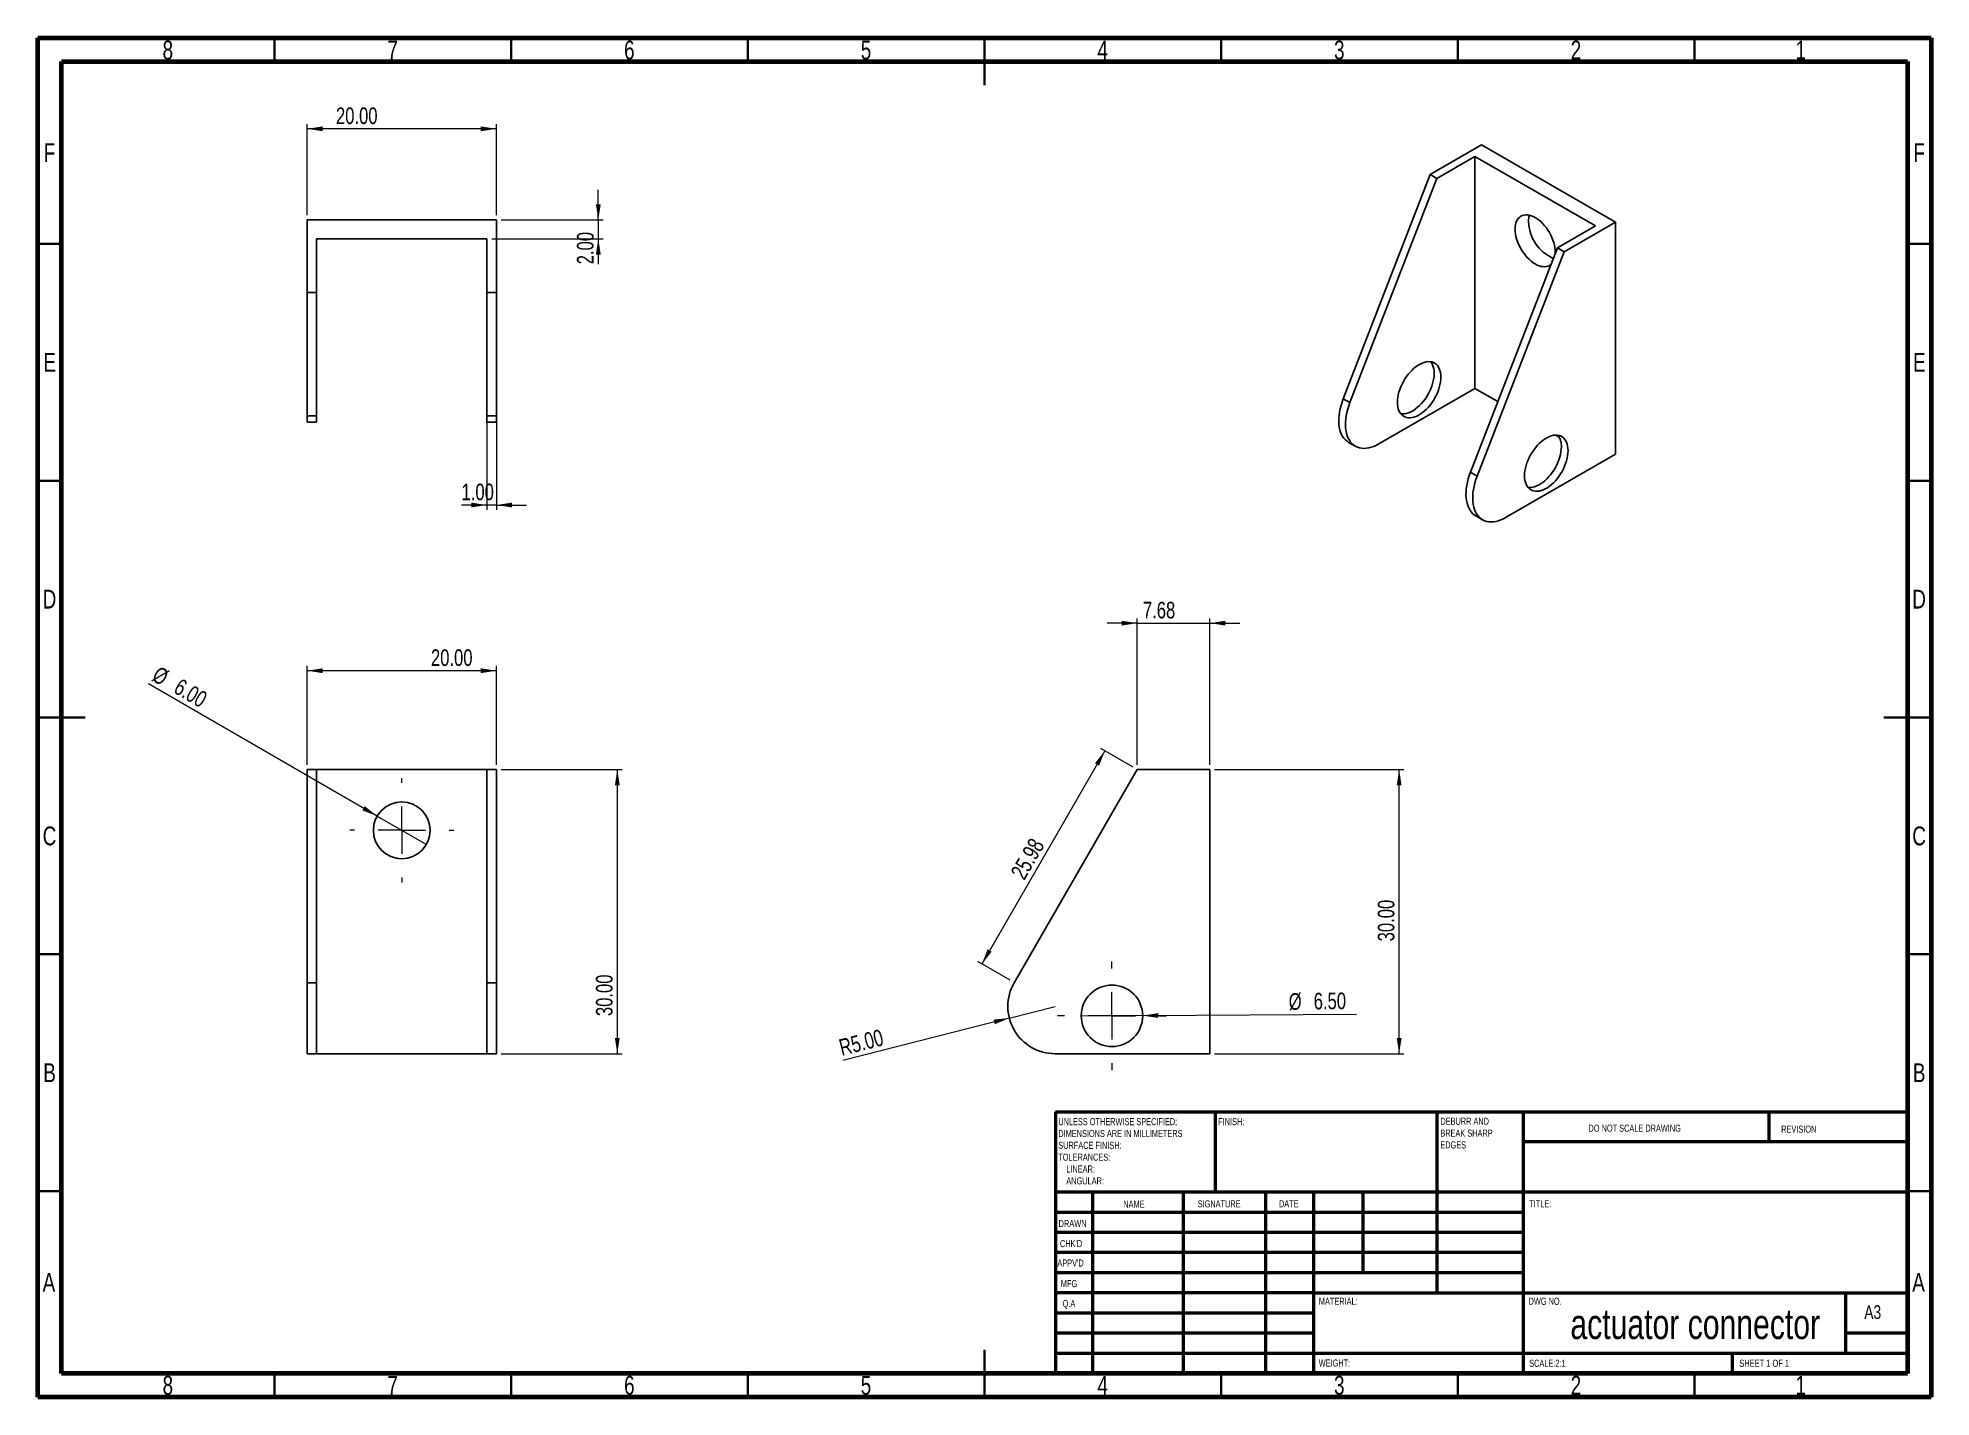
# Model space of a CAD drawing. Header units: millimetres. Extents: x 15 to 415, y 5 to 292.
import ezdxf

# ---------------------------------------------------------------- set-up
doc = ezdxf.new("R2010")
doc.units = ezdxf.units.MM
doc.styles.add('SLDTEXTSTYLE0', font='TXT', dxfattribs={"width": 0.75})
doc.styles.add('SLDTEXTSTYLE1', font='TXT', dxfattribs={"width": 0.686449})
doc.styles.add('SLDTEXTSTYLE2', font='TXT', dxfattribs={"width": 0.6875})
doc.dimstyles.new('SLDDIMSTYLE0', dxfattribs={"dimtxt": 3.5, "dimasz": 3.302, "dimexe": 0, "dimexo": 0.0625, "dimgap": 0.875, "dimtad": 1, "dimlfac": 0.5, "dimrnd": 1e-09, "dimzin": 4, "dimdsep": 46, "dimtxsty": 'SLDTEXTSTYLE0', "dimsah": 1, "dimcen": 0.09, "dimadec": 0, "dimazin": 1, "dimtfac": 1, "dimtofl": 0, "dimtmove": 0, "dimatfit": 3, "dimfxl": 0, "dimfrac": 2, "dimtolj": 1, "dimtzin": 12, "dimarcsym": 0})
doc.dimstyles.new('SLDDIMSTYLE1', dxfattribs={"dimtxt": 3.5, "dimasz": 3.302, "dimexe": 0, "dimexo": 0.0625, "dimgap": 0.875, "dimtad": 1, "dimlfac": 0.5, "dimrnd": 1e-09, "dimzin": 4, "dimdsep": 46, "dimtxsty": 'SLDTEXTSTYLE0', "dimblk1": 'NONE', "dimsah": 1, "dimcen": 0, "dimadec": 0, "dimazin": 1, "dimtfac": 1, "dimtmove": 0, "dimatfit": 3, "dimldrblk": 'NONE', "dimfxl": 0, "dimfrac": 2, "dimtolj": 1, "dimtzin": 12, "dimarcsym": 0})
doc.dimstyles.new('SLDDIMSTYLE2', dxfattribs={"dimtxt": 3.5, "dimasz": 3.302, "dimexe": 0, "dimexo": 0.0625, "dimgap": 0.875, "dimtad": 1, "dimlfac": 0.5, "dimrnd": 1e-09, "dimzin": 4, "dimdsep": 46, "dimtxsty": 'SLDTEXTSTYLE0', "dimsah": 1, "dimcen": 0.09, "dimadec": 0, "dimazin": 1, "dimtfac": 1, "dimtmove": 0, "dimatfit": 0, "dimfxl": 0, "dimfrac": 2, "dimtolj": 1, "dimtzin": 12, "dimarcsym": 0})
doc.dimstyles.new('SLDDIMSTYLE3', dxfattribs={"dimtxt": 3.5, "dimasz": 3.302, "dimexe": 0, "dimexo": 0.0625, "dimgap": 0.875, "dimtad": 1, "dimlfac": 0.5, "dimrnd": 1e-09, "dimzin": 12, "dimdsep": 46, "dimtxsty": 'SLDTEXTSTYLE0', "dimsah": 1, "dimcen": 0.09, "dimadec": 0, "dimazin": 3, "dimtfac": 1, "dimtofl": 0, "dimtmove": 0, "dimatfit": 3, "dimfxl": 0, "dimfrac": 2, "dimtolj": 1, "dimtzin": 12, "dimarcsym": 0})
doc.dimstyles.new('SLDDIMSTYLE4', dxfattribs={"dimtxt": 3.5, "dimasz": 3.302, "dimexe": 0, "dimexo": 0.0625, "dimgap": 0.875, "dimtad": 1, "dimlfac": 0.5, "dimrnd": 1e-09, "dimzin": 4, "dimdsep": 46, "dimtxsty": 'SLDTEXTSTYLE0', "dimsah": 1, "dimcen": 0, "dimadec": 0, "dimazin": 1, "dimtfac": 1, "dimtofl": 0, "dimtmove": 0, "dimatfit": 3, "dimfxl": 0, "dimfrac": 2, "dimtolj": 1, "dimtzin": 12, "dimarcsym": 0})
doc.dimstyles.new('SLDDIMSTYLE5', dxfattribs={"dimtxt": 3.5, "dimasz": 3.302, "dimexe": 0, "dimexo": 0.0625, "dimgap": 0.875, "dimtad": 1, "dimlfac": 0.5, "dimrnd": 1e-09, "dimzin": 12, "dimdsep": 46, "dimtxsty": 'SLDTEXTSTYLE0', "dimsah": 1, "dimcen": 0.09, "dimadec": 0, "dimazin": 3, "dimtfac": 1, "dimtmove": 0, "dimatfit": 0, "dimfxl": 0, "dimfrac": 2, "dimtolj": 1, "dimtzin": 12, "dimarcsym": 0})

# ---------------------------------------------------------------- blocks, each defined once
blk = doc.blocks.new('SW_NOTE_0')
at = {"color": 0, "linetype": 'Continuous', "lineweight": 0, "char_height": 1.5, "attachment_point": 1, "style": 'SLDTEXTSTYLE0'}
for s, insert in [('UNLESS OTHERWISE SPECIFIED:', (0, 1.93)), ('SURFACE FINISH:', (0, -3.07)), ('DIMENSIONS ARE IN MILLIMETERS', (0, -0.57)), ('TOLERANCES:', (0, -5.57)), ('ANGULAR:', (1.69, -10.57)), ('LINEAR:', (1.69, -8.07))]:
    blk.add_mtext(s, dxfattribs=dict(at, insert=insert))
blk = doc.blocks.new('SW_NOTE_1')
at = {"color": 0, "linetype": 'Continuous', "lineweight": 0, "char_height": 1.5, "attachment_point": 1, "style": 'SLDTEXTSTYLE0'}
for s, insert in [('DEBURR AND', (0, 1.93)), ('BREAK SHARP', (0, -0.57)), ('EDGES', (0, -3.07))]:
    blk.add_mtext(s, dxfattribs=dict(at, insert=insert))
blk = doc.blocks.new('_D')
at = {"color": 7, "linetype": 'Continuous', "lineweight": 18}
for p, q in [((71.88, 138.51), (71.88, 159.38)), ((111.88, 158.38), (71.88, 158.38)), ((111.88, 138.51), (111.88, 159.38))]:
    blk.add_line(p, q, dxfattribs=at)
for points in [[(71.88, 158.38), (75.18, 157.87), (75.18, 158.89)], [(111.88, 158.38), (108.58, 158.89), (108.58, 157.87)]]:
    blk.add_solid(points, dxfattribs=at)
at = {"color": 7, "linetype": 'Continuous', "lineweight": 18, "insert": (98.05, 162.89), "char_height": 3.5, "attachment_point": 1, "style": 'SLDTEXTSTYLE0'}
blk.add_mtext('20.00', dxfattribs=at)
blk = doc.blocks.new('_D_1')
at = {"color": 7, "linetype": 'Continuous', "lineweight": 18}
for p, q in [((112.88, 137.51), (138.42, 137.51)), ((137.42, 137.51), (137.42, 77.51)), ((112.88, 77.51), (138.42, 77.51))]:
    blk.add_line(p, q, dxfattribs=at)
for points in [[(137.42, 137.51), (136.91, 134.2), (137.93, 134.2)], [(137.42, 77.51), (137.93, 80.81), (136.91, 80.81)]]:
    blk.add_solid(points, dxfattribs=at)
at = {"color": 7, "linetype": 'Continuous', "lineweight": 18, "insert": (132.91, 85.45), "char_height": 3.5, "attachment_point": 1, "rotation": 90, "style": 'SLDTEXTSTYLE0'}
blk.add_mtext('30.00', dxfattribs=at)
blk = doc.blocks.new('_D_2')
at = {"color": 7, "linetype": 'Continuous', "lineweight": 18}
for q in [(38.35, 155.59), (97.08, 121.68)]:
    blk.add_line((86.69, 127.68), q, dxfattribs=at)
blk.add_solid([(86.69, 127.68), (84.08, 129.77), (83.57, 128.89)], dxfattribs=at)
at = {"color": 7, "linetype": 'Continuous', "lineweight": 18, "char_height": 3.5, "attachment_point": 1, "rotation": 330, "style": 'SLDTEXTSTYLE0'}
for s, insert in [('%%c', (40.6, 159.49)), ('6.00', (45.2, 156.9))]:
    blk.add_mtext(s, dxfattribs=dict(at, insert=insert))
blk = doc.blocks.new('_NONE')
blk = doc.blocks.new('SW_CENTERMARKSYMBOL_0')
at = {"color": 0, "linetype": 'Continuous', "lineweight": 0}
for p, q in [((0, 10), (0, 11)), ((0, 0), (0, 5)), ((-10, 0), (-11, 0)), ((0, 0), (-5, 0)), ((0, 0), (0, -5)), ((0, 0), (5, 0)), ((10, 0), (11, 0)), ((0, -10), (0, -11))]:
    blk.add_line(p, q, dxfattribs=at)
blk = doc.blocks.new('_D_3')
at = {"color": 7, "linetype": 'Continuous', "lineweight": 18}
for p, q in [((71.88, 254.57), (71.88, 273.8)), ((111.88, 272.8), (71.88, 272.8)), ((111.88, 254.57), (111.88, 273.8))]:
    blk.add_line(p, q, dxfattribs=at)
for points in [[(71.88, 272.8), (75.18, 272.29), (75.18, 273.31)], [(111.88, 272.8), (108.58, 273.31), (108.58, 272.29)]]:
    blk.add_solid(points, dxfattribs=at)
at = {"color": 7, "linetype": 'Continuous', "lineweight": 18, "insert": (77.98, 277.31), "char_height": 3.5, "attachment_point": 1, "style": 'SLDTEXTSTYLE0'}
blk.add_mtext('20.00', dxfattribs=at)
blk = doc.blocks.new('_D_4')
at = {"color": 7, "linetype": 'Continuous', "lineweight": 18}
for p, q in [((109.88, 211.23), (109.88, 192.36)), ((111.88, 211.23), (111.88, 192.36)), ((109.88, 193.36), (104.51, 193.36)), ((111.88, 193.36), (109.88, 193.36)), ((111.88, 193.36), (118.23, 193.36))]:
    blk.add_line(p, q, dxfattribs=at)
for points in [[(109.88, 193.36), (106.58, 193.87), (106.58, 192.86)], [(111.88, 193.36), (115.18, 192.86), (115.18, 193.87)]]:
    blk.add_solid(points, dxfattribs=at)
at = {"color": 7, "linetype": 'Continuous', "lineweight": 18, "insert": (104.51, 197.88), "char_height": 3.5, "attachment_point": 1, "style": 'SLDTEXTSTYLE0'}
blk.add_mtext('1.00', dxfattribs=at)
blk = doc.blocks.new('_D_5')
at = {"color": 7, "linetype": 'Continuous', "lineweight": 18}
for p, q in [((133.41, 253.57), (133.41, 259.92)), ((112.88, 253.57), (134.41, 253.57)), ((133.41, 253.57), (133.41, 249.57)), ((110.88, 249.57), (134.41, 249.57)), ((133.41, 249.57), (133.41, 244.19))]:
    blk.add_line(p, q, dxfattribs=at)
for points in [[(133.41, 253.57), (133.92, 256.87), (132.9, 256.87)], [(133.41, 249.57), (132.9, 246.26), (133.92, 246.26)]]:
    blk.add_solid(points, dxfattribs=at)
at = {"color": 7, "linetype": 'Continuous', "lineweight": 18, "insert": (128.9, 244.19), "char_height": 3.5, "attachment_point": 1, "rotation": 90, "style": 'SLDTEXTSTYLE0'}
blk.add_mtext('2.00', dxfattribs=at)
blk = doc.blocks.new('_D_6')
at = {"color": 7, "linetype": 'Continuous', "lineweight": 18}
for p, q in [((240.42, 141.45), (214.44, 96.45)), ((246.38, 138.01), (239.55, 141.95)), ((220.4, 93.01), (213.57, 96.95))]:
    blk.add_line(p, q, dxfattribs=at)
for points in [[(240.42, 141.45), (238.33, 138.84), (239.21, 138.33)], [(214.44, 96.45), (216.53, 99.05), (215.65, 99.56)]]:
    blk.add_solid(points, dxfattribs=at)
at = {"color": 7, "linetype": 'Continuous', "lineweight": 18, "insert": (220.37, 115.73), "char_height": 3.5, "attachment_point": 1, "rotation": 60, "style": 'SLDTEXTSTYLE0'}
blk.add_mtext('25.98', dxfattribs=at)
blk = doc.blocks.new('_D_7')
at = {"color": 7, "linetype": 'Continuous', "lineweight": 18}
for q in [(185.1, 76.06), (229.93, 87.51)]:
    blk.add_line((220.24, 85.03), q, dxfattribs=at)
blk.add_solid([(220.24, 85.03), (216.91, 84.71), (217.16, 83.72)], dxfattribs=at)
at = {"color": 7, "linetype": 'Continuous', "lineweight": 18, "insert": (183.98, 80.43), "char_height": 3.5, "attachment_point": 1, "rotation": 14.3197, "style": 'SLDTEXTSTYLE0'}
blk.add_mtext('R5.00', dxfattribs=at)
blk = doc.blocks.new('_D_8')
at = {"color": 7, "linetype": 'Continuous', "lineweight": 18}
for q in [(235.43, 85.46), (293.62, 85.88)]:
    blk.add_line((248.43, 85.55), q, dxfattribs=at)
blk.add_solid([(248.43, 85.55), (251.73, 85.07), (251.73, 86.08)], dxfattribs=at)
at = {"color": 7, "linetype": 'Continuous', "lineweight": 18, "char_height": 3.5, "attachment_point": 1, "rotation": 0.4096, "style": 'SLDTEXTSTYLE0'}
for s, insert in [('%%c', (279.26, 90.28)), ('6.50', (284.54, 90.37))]:
    blk.add_mtext(s, dxfattribs=dict(at, insert=insert))
blk = doc.blocks.new('_D_9')
at = {"color": 7, "linetype": 'Continuous', "lineweight": 18}
for p, q in [((263.61, 137.51), (303.61, 137.51)), ((302.61, 77.51), (302.61, 137.51)), ((263.61, 77.51), (303.61, 77.51))]:
    blk.add_line(p, q, dxfattribs=at)
for points in [[(302.61, 137.51), (302.1, 134.2), (303.11, 134.2)], [(302.61, 77.51), (303.11, 80.81), (302.1, 80.81)]]:
    blk.add_solid(points, dxfattribs=at)
at = {"color": 7, "linetype": 'Continuous', "lineweight": 18, "insert": (298.09, 101.23), "char_height": 3.5, "attachment_point": 1, "rotation": 90, "style": 'SLDTEXTSTYLE0'}
blk.add_mtext('30.00', dxfattribs=at)
blk = doc.blocks.new('_D_10')
at = {"color": 7, "linetype": 'Continuous', "lineweight": 18}
for p, q in [((247.25, 168.42), (240.9, 168.42)), ((247.25, 138.51), (247.25, 169.42)), ((247.25, 168.42), (262.61, 168.42)), ((262.61, 138.51), (262.61, 169.42)), ((262.61, 168.42), (268.96, 168.42))]:
    blk.add_line(p, q, dxfattribs=at)
for points in [[(247.25, 168.42), (243.95, 168.92), (243.95, 167.91)], [(262.61, 168.42), (265.91, 167.91), (265.91, 168.92)]]:
    blk.add_solid(points, dxfattribs=at)
at = {"color": 7, "linetype": 'Continuous', "lineweight": 18, "insert": (248.47, 172.93), "char_height": 3.5, "attachment_point": 1, "style": 'SLDTEXTSTYLE0'}
blk.add_mtext('7.68', dxfattribs=at)
blk = doc.blocks.new('SW_CENTERMARKSYMBOL_1')
at = {"color": 0, "linetype": 'Continuous', "lineweight": 0}
for p, q in [((0, 10), (0, 11.5)), ((0, 0), (0, 5)), ((-10, 0), (-11.5, 0)), ((0, 0), (-5, 0)), ((0, 0), (0, -5)), ((0, 0), (5, 0)), ((10, 0), (11.5, 0)), ((0, -10), (0, -11.5))]:
    blk.add_line(p, q, dxfattribs=at)

msp = doc.modelspace()

# ---------------------------------------------------------------- linework, layer by layer
at = {"color": 7, "linetype": 'Continuous', "lineweight": 70}
for p, q in [((15, 5), (15, 292)), ((15, 292), (415, 292)), ((415, 292), (415, 5)), ((20, 10), (20, 287)), ((20, 287), (410, 287)), ((410, 287), (410, 10)), ((410, 10), (20, 10)), ((415, 5), (15, 5))]:
    msp.add_line(p, q, dxfattribs=at)
at = {"color": 7, "linetype": 'Continuous', "lineweight": 35}
for p, q in [((65, 287), (65, 292)), ((115, 287), (115, 292)), ((165, 287), (165, 292)), ((215, 292), (215, 282)), ((215, 287), (215, 292)), ((265, 287), (265, 292)), ((315, 287), (315, 292)), ((365, 287), (365, 292)), ((20, 248.5), (15, 248.5)), ((410, 248.5), (415, 248.5)), ((20, 198.5), (15, 198.5)), ((410, 198.5), (415, 198.5)), ((15, 148.5), (25, 148.5)), ((20, 148.5), (15, 148.5)), ((415, 148.5), (405, 148.5)), ((410, 148.5), (415, 148.5)), ((20, 98.5), (15, 98.5)), ((410, 98.5), (415, 98.5)), ((20, 48.5), (15, 48.5)), ((410, 48.5), (415, 48.5)), ((215, 5), (215, 15)), ((65, 10), (65, 5)), ((115, 10), (115, 5)), ((165, 10), (165, 5)), ((215, 10), (215, 5)), ((265, 10), (265, 5)), ((315, 10), (315, 5)), ((365, 10), (365, 5))]:
    msp.add_line(p, q, dxfattribs=at)
at = {"color": 7, "linetype": 'Continuous', "lineweight": 25}
for p, q in [((309.173, 263.158), (320.034, 269.428)), ((348.318, 253.1), (320.034, 269.428)), ((318.619, 266.979), (310.587, 262.342)), ((344.075, 252.283), (318.619, 266.979)), ((318.619, 217.986), (318.619, 266.979)), ((309.173, 263.158), (290.802, 215.808)), ((310.587, 262.342), (292.216, 214.992)), ((309.173, 263.158), (310.587, 262.342)), ((71.881, 238.206), (71.881, 253.565)), ((111.881, 253.565), (71.881, 253.565)), ((111.881, 238.206), (111.881, 253.565)), ((344.075, 252.283), (336.043, 247.646)), ((337.457, 246.83), (348.318, 253.1)), ((348.318, 204.107), (348.318, 253.1)), ((109.881, 249.565), (73.881, 249.565)), ((73.881, 249.565), (73.881, 238.206)), ((109.881, 249.565), (109.881, 238.206)), ((336.043, 247.646), (317.672, 200.297)), ((337.457, 246.83), (319.086, 199.48)), ((336.043, 247.646), (337.457, 246.83)), ((71.881, 238.206), (73.881, 238.206)), ((71.881, 238.206), (71.881, 212.225)), ((73.881, 238.206), (73.881, 212.225)), ((109.881, 238.206), (111.881, 238.206)), ((109.881, 238.206), (109.881, 212.225)), ((111.881, 238.206), (111.881, 212.225)), ((298.34, 206.279), (318.619, 217.986)), ((318.619, 217.986), (323.453, 215.196)), ((71.881, 212.225), (73.881, 212.225)), ((71.881, 210.886), (71.881, 212.225)), ((73.881, 212.225), (73.881, 210.886)), ((109.881, 212.225), (111.881, 212.225)), ((109.881, 210.886), (109.881, 212.225)), ((111.881, 212.225), (111.881, 210.886)), ((290.802, 215.808), (292.216, 214.992)), ((71.881, 210.886), (73.881, 210.886)), ((109.881, 210.886), (111.881, 210.886)), ((335.69, 208.131), (336.421, 207.709)), ((291.926, 206.6), (293.34, 205.784)), ((325.21, 190.767), (348.318, 204.107)), ((317.672, 200.297), (319.086, 199.48)), ((318.796, 191.089), (320.21, 190.272)), ((71.881, 137.506), (73.881, 137.506)), ((71.881, 137.506), (71.881, 92.506)), ((73.881, 137.506), (73.881, 92.506)), ((109.881, 137.506), (73.881, 137.506)), ((109.881, 137.506), (111.881, 137.506)), ((109.881, 137.506), (109.881, 92.506)), ((111.881, 137.506), (111.881, 92.506)), ((247.248, 137.506), (221.267, 92.506)), ((247.248, 137.506), (262.606, 137.506)), ((262.606, 77.506), (262.606, 137.506)), ((71.881, 92.506), (73.881, 92.506)), ((71.881, 77.506), (71.881, 92.506)), ((73.881, 92.506), (73.881, 77.506)), ((109.881, 92.506), (111.881, 92.506)), ((109.881, 77.506), (109.881, 92.506)), ((111.881, 92.506), (111.881, 77.506)), ((73.881, 77.506), (71.881, 77.506)), ((73.881, 77.506), (109.881, 77.506)), ((111.881, 77.506), (109.881, 77.506)), ((229.927, 77.506), (262.606, 77.506))]:
    msp.add_line(p, q, dxfattribs=at)
at = {"color": 7, "linetype": 'Continuous', "lineweight": 50}
for p, q in [((230, 65.25), (410, 65.25)), ((230, 65.25), (230, 10)), ((263.8, 48.25), (263.8, 65.25)), ((310.6, 65.25), (310.6, 27)), ((328.8, 65.25), (328.8, 10)), ((380.8, 58.875), (380.8, 65.25)), ((410, 58.875), (328.8, 58.875)), ((410, 48.25), (230, 48.25)), ((237.8, 48.25), (237.8, 10)), ((256.991, 48.25), (256.991, 10)), ((274.399, 48.25), (274.399, 10)), ((284.6, 10), (284.6, 48.25)), ((295, 31.25), (295, 48.25)), ((328.8, 44), (230, 44)), ((328.8, 39.75), (230, 39.75)), ((328.8, 35.5), (230, 35.5)), ((328.8, 31.25), (230, 31.25)), ((284.6, 27), (230, 27)), ((284.6, 27), (410, 27)), ((397, 14.25), (397, 27)), ((284.6, 22.75), (230, 22.75)), ((284.6, 18.5), (230, 18.5)), ((410, 18.5), (397, 18.5)), ((230, 14.25), (410, 14.25)), ((373, 10), (373, 14.25))]:
    msp.add_line(p, q, dxfattribs=at)
at = {"color": 7, "linetype": 'Continuous', "lineweight": 25, "flags": 128}
for points in [[(327.105, 251.61), (327.125, 252.079), (327.186, 252.519), (327.287, 252.927), (327.428, 253.299), (327.606, 253.63), (327.82, 253.919), (328.068, 254.162), (328.347, 254.357), (328.656, 254.502), (328.99, 254.595), (329.347, 254.636), (329.724, 254.625), (330.116, 254.56), (330.52, 254.444), (330.931, 254.277), (331.347, 254.06), (331.763, 253.797), (332.175, 253.488), (332.579, 253.138), (332.971, 252.75), (333.347, 252.327), (333.704, 251.874), (334.039, 251.394), (334.347, 250.893), (334.627, 250.376), (334.875, 249.846), (335.089, 249.31), (335.267, 248.773), (335.407, 248.239), (335.508, 247.715), (335.569, 247.204), (335.59, 246.712), (335.584, 246.464)], [(334.723, 244.245), (334.627, 244.16), (334.347, 243.965), (334.039, 243.82), (333.704, 243.727), (333.347, 243.686), (332.971, 243.697), (332.579, 243.762), (332.175, 243.878), (331.763, 244.045), (331.347, 244.262), (330.931, 244.525), (330.52, 244.834), (330.116, 245.184), (329.724, 245.572), (329.347, 245.995), (328.99, 246.448), (328.656, 246.928), (328.347, 247.429), (328.068, 247.946), (327.82, 248.476), (327.606, 249.012), (327.428, 249.549), (327.287, 250.083), (327.186, 250.607), (327.125, 251.118), (327.105, 251.61)], [(311.421, 220.363), (311.401, 220.856), (311.338, 221.32), (311.235, 221.751), (311.092, 222.146), (310.91, 222.5), (310.692, 222.811), (310.438, 223.076), (310.152, 223.293), (309.835, 223.458), (309.491, 223.572), (309.123, 223.633), (308.734, 223.64), (308.328, 223.593), (307.909, 223.493), (307.479, 223.341), (307.044, 223.138), (306.606, 222.885), (306.171, 222.586), (305.742, 222.242), (305.322, 221.858), (304.916, 221.435), (304.527, 220.98), (304.159, 220.494), (303.815, 219.983), (303.499, 219.452), (303.212, 218.905), (302.959, 218.347), (302.74, 217.783), (302.558, 217.219), (302.415, 216.659), (302.312, 216.109), (302.25, 215.573), (302.229, 215.056), (302.25, 214.564), (302.312, 214.1), (302.415, 213.669), (302.558, 213.274), (302.74, 212.919), (302.959, 212.608), (303.212, 212.343), (303.499, 212.127), (303.815, 211.961), (304.159, 211.847), (304.527, 211.787), (304.916, 211.78), (305.322, 211.826), (305.742, 211.926), (306.171, 212.079), (306.606, 212.282), (307.044, 212.535), (307.479, 212.834), (307.909, 213.177), (308.328, 213.562), (308.734, 213.984), (309.123, 214.44), (309.491, 214.925), (309.835, 215.436), (310.152, 215.967), (310.438, 216.515), (310.692, 217.072), (310.91, 217.636), (311.092, 218.2), (311.235, 218.76), (311.338, 219.311), (311.401, 219.847), (311.421, 220.363)], [(309.29, 223.612), (309.496, 223.317), (309.678, 222.962), (309.821, 222.567), (309.924, 222.136), (309.986, 221.672), (310.007, 221.18), (309.986, 220.663), (309.924, 220.127), (309.821, 219.577), (309.678, 219.017), (309.496, 218.453), (309.277, 217.889), (309.024, 217.331), (308.737, 216.784), (308.421, 216.253), (308.077, 215.742), (307.709, 215.256), (307.32, 214.801), (306.914, 214.378), (306.495, 213.994), (306.065, 213.65), (305.63, 213.351), (305.192, 213.098), (304.757, 212.895), (304.327, 212.743), (303.908, 212.643), (303.502, 212.596), (303.113, 212.603), (302.946, 212.624)], [(291.926, 206.6), (291.598, 206.816), (291.254, 207.11), (290.944, 207.454), (290.669, 207.844), (290.433, 208.278), (290.235, 208.755), (290.078, 209.271), (289.962, 209.823), (289.888, 210.407), (289.856, 211.021), (289.867, 211.66), (289.92, 212.321), (290.015, 213), (290.152, 213.692), (290.329, 214.394), (290.546, 215.101), (290.802, 215.808)], [(292.216, 214.992), (291.961, 214.284), (291.743, 213.577), (291.566, 212.876), (291.429, 212.184), (291.334, 211.505), (291.281, 210.844), (291.27, 210.205), (291.302, 209.591), (291.376, 209.006), (291.492, 208.455), (291.65, 207.939), (291.847, 207.462), (292.084, 207.027), (292.358, 206.637), (292.668, 206.294), (293.012, 206), (293.389, 205.757), (293.795, 205.565), (294.228, 205.428), (294.686, 205.344), (295.166, 205.316), (295.666, 205.342), (296.181, 205.423), (296.709, 205.558), (297.247, 205.746), (297.792, 205.987), (298.34, 206.279)], [(329.099, 199.545), (329.12, 200.061), (329.182, 200.597), (329.285, 201.147), (329.428, 201.707), (329.61, 202.272), (329.829, 202.835), (330.082, 203.393), (330.369, 203.94), (330.685, 204.472), (331.029, 204.982), (331.397, 205.468), (331.786, 205.924), (332.192, 206.346), (332.612, 206.73), (333.041, 207.074), (333.477, 207.373), (333.914, 207.626), (334.349, 207.829), (334.779, 207.981), (335.198, 208.081), (335.605, 208.128), (335.993, 208.121), (336.361, 208.06), (336.705, 207.947), (337.022, 207.781), (337.308, 207.565), (337.562, 207.3), (337.78, 206.988), (337.962, 206.634), (338.105, 206.239), (338.208, 205.808), (338.271, 205.344), (338.291, 204.851), (338.271, 204.335), (338.208, 203.799), (338.105, 203.249), (337.962, 202.689), (337.78, 202.124), (337.562, 201.561), (337.308, 201.003), (337.022, 200.456), (336.705, 199.924), (336.361, 199.414), (335.993, 198.928), (335.605, 198.472), (335.198, 198.05), (334.779, 197.666), (334.349, 197.322), (333.914, 197.023), (333.477, 196.77), (333.041, 196.567), (332.612, 196.415), (332.192, 196.315), (331.786, 196.268), (331.397, 196.275), (331.029, 196.336), (330.685, 196.449), (330.369, 196.615), (330.082, 196.831), (329.829, 197.096), (329.61, 197.408), (329.428, 197.762), (329.285, 198.157), (329.182, 198.588), (329.12, 199.052), (329.099, 199.545)], [(329.816, 197.112), (329.983, 197.091), (330.372, 197.084), (330.778, 197.131), (331.197, 197.231), (331.627, 197.383), (332.062, 197.587), (332.5, 197.839), (332.935, 198.139), (333.365, 198.482), (333.784, 198.867), (334.19, 199.289), (334.579, 199.745), (334.947, 200.23), (335.291, 200.741), (335.607, 201.272), (335.894, 201.819), (336.148, 202.377), (336.366, 202.941), (336.548, 203.505), (336.691, 204.065), (336.794, 204.615), (336.856, 205.151), (336.877, 205.668)], [(318.796, 191.089), (318.468, 191.305), (318.124, 191.599), (317.814, 191.942), (317.539, 192.332), (317.303, 192.767), (317.105, 193.243), (316.948, 193.759), (316.832, 194.311), (316.758, 194.896), (316.726, 195.509), (316.737, 196.149), (316.79, 196.81), (316.885, 197.488), (317.022, 198.18), (317.199, 198.882), (317.416, 199.589), (317.672, 200.297)], [(319.086, 199.48), (318.831, 198.772), (318.613, 198.066), (318.436, 197.364), (318.299, 196.672), (318.204, 195.993), (318.151, 195.332), (318.14, 194.693), (318.172, 194.079), (318.246, 193.495), (318.362, 192.943), (318.52, 192.427), (318.717, 191.95), (318.954, 191.516), (319.228, 191.125), (319.538, 190.782), (319.882, 190.488), (320.259, 190.245), (320.665, 190.054), (321.098, 189.916), (321.556, 189.833), (322.036, 189.804), (322.536, 189.83), (323.051, 189.911), (323.579, 190.046), (324.117, 190.235), (324.662, 190.475), (325.21, 190.767)]]:
    msp.add_lwpolyline(points, dxfattribs=at)
at = {"color": 7, "linetype": 'Continuous', "lineweight": 25}
for centre, radius in [((91.881, 124.684), 6), ((241.927, 85.506), 6.5)]:
    msp.add_circle(centre, radius, dxfattribs=at)
for centre, radius, start, end in [((334.279, 253.311), 4.347, 163.29914, 180.89605), ((338.656, 253.459), 8.725, 181.41729, 246.60524), ((333.027, 205.855), 3.854, 357.21456, 35.63442), ((229.927, 87.506), 10, 150, 270)]:
    msp.add_arc(centre, radius, start, end, dxfattribs=at)

# ---------------------------------------------------------------- block references
at = {"color": 7, "linetype": 'Continuous', "lineweight": 0}
for name, p in [('SW_CENTERMARKSYMBOL_0', (91.881, 124.684)), ('SW_CENTERMARKSYMBOL_1', (241.927, 85.506)), ('SW_NOTE_1', (311.309, 62.069)), ('SW_NOTE_0', (230.594, 61.987))]:
    msp.add_blockref(name, p, dxfattribs=at)

# ---------------------------------------------------------------- texts
for s, insert, char_height, attachment_point, style in [('8', (42.46, 291.421), 3.969, 2, 'SLDTEXTSTYLE0'), ('7', (89.96, 291.421), 3.969, 2, 'SLDTEXTSTYLE0'), ('6', (139.96, 291.421), 3.969, 2, 'SLDTEXTSTYLE0'), ('5', (189.96, 291.421), 3.969, 2, 'SLDTEXTSTYLE0'), ('4', (239.96, 291.421), 3.969, 2, 'SLDTEXTSTYLE0'), ('3', (289.96, 291.421), 3.969, 2, 'SLDTEXTSTYLE0'), ('2', (339.96, 291.421), 3.969, 2, 'SLDTEXTSTYLE0'), ('1', (387.46, 291.421), 3.969, 2, 'SLDTEXTSTYLE0'), ('F', (17.458, 269.728), 3.969, 2, 'SLDTEXTSTYLE0'), ('F', (412.458, 269.728), 3.969, 2, 'SLDTEXTSTYLE0'), ('E', (17.508, 225.478), 3.969, 2, 'SLDTEXTSTYLE0'), ('E', (412.508, 225.478), 3.969, 2, 'SLDTEXTSTYLE0'), ('D', (17.453, 175.478), 3.969, 2, 'SLDTEXTSTYLE0'), ('D', (412.453, 175.478), 3.969, 2, 'SLDTEXTSTYLE0'), ('C', (17.459, 125.478), 3.969, 2, 'SLDTEXTSTYLE0'), ('C', (412.459, 125.478), 3.969, 2, 'SLDTEXTSTYLE0'), ('B', (17.471, 75.478), 3.969, 2, 'SLDTEXTSTYLE0'), ('B', (412.471, 75.478), 3.969, 2, 'SLDTEXTSTYLE0'), ('FINISH:', (264.371, 63.919), 1.5, 1, 'SLDTEXTSTYLE0'), ('DO NOT SCALE DRAWING', (342.615, 62.533), 1.5, 1, 'SLDTEXTSTYLE0'), ('REVISION', (383.328, 62.335), 1.5, 1, 'SLDTEXTSTYLE0'), ('NAME', (244.322, 46.501), 1.5, 1, 'SLDTEXTSTYLE0'), ('SIGNATURE', (260.034, 46.562), 1.5, 1, 'SLDTEXTSTYLE0'), ('DATE', (277.215, 46.576), 1.5, 1, 'SLDTEXTSTYLE0'), ('TITLE:', (330.09, 46.576), 1.5, 1, 'SLDTEXTSTYLE0'), ('DRAWN', (230.643, 42.385), 1.5, 1, 'SLDTEXTSTYLE1'), ("CHK'D", (230.939, 38.162), 1.5, 1, 'SLDTEXTSTYLE0'), ("APPV'D", (230.402, 34.066), 1.5, 1, 'SLDTEXTSTYLE0'), ('A', (17.34, 31.228), 3.969, 2, 'SLDTEXTSTYLE0'), ('MFG', (231.124, 29.716), 1.5, 1, 'SLDTEXTSTYLE0'), ('A', (412.34, 31.228), 3.969, 2, 'SLDTEXTSTYLE0'), ('Q.A', (231.509, 25.505), 1.5, 1, 'SLDTEXTSTYLE0'), ('MATERIAL:', (285.646, 25.986), 1.5, 1, 'SLDTEXTSTYLE0'), ('DWG NO.', (329.953, 25.986), 1.5, 1, 'SLDTEXTSTYLE0'), ('A3', (400.871, 24.406), 2.9104, 1, 'SLDTEXTSTYLE0'), ('actuator connector', (365.162, 23.607), 6.35, 2, 'SLDTEXTSTYLE0'), ('WEIGHT:', (285.618, 12.949), 1.4986, 1, 'SLDTEXTSTYLE0'), ('SCALE:2:1', (330.074, 12.9), 1.5, 1, 'SLDTEXTSTYLE0'), ('SHEET 1 OF 1', (374.478, 12.9), 1.5, 1, 'SLDTEXTSTYLE2'), ('8', (42.46, 9.478), 3.969, 2, 'SLDTEXTSTYLE0'), ('7', (89.96, 9.478), 3.969, 2, 'SLDTEXTSTYLE0'), ('6', (139.96, 9.478), 3.969, 2, 'SLDTEXTSTYLE0'), ('5', (189.96, 9.478), 3.969, 2, 'SLDTEXTSTYLE0'), ('4', (239.96, 9.478), 3.969, 2, 'SLDTEXTSTYLE0'), ('3', (289.96, 9.478), 3.969, 2, 'SLDTEXTSTYLE0'), ('2', (339.96, 9.478), 3.969, 2, 'SLDTEXTSTYLE0'), ('1', (387.46, 9.478), 3.969, 2, 'SLDTEXTSTYLE0')]:
    msp.add_mtext(s, dxfattribs=dict(at, insert=insert, char_height=char_height, attachment_point=attachment_point, style=style))

# ---------------------------------------------------------------- dimensions: what is measured, and where the dimension line sits
at = {"color": 7, "linetype": 'Continuous', "lineweight": 18}
for base, p1, p2, dimstyle, picture, middle in [((71.881, 272.801), (111.881, 253.565), (71.881, 253.565), 'SLDDIMSTYLE0', '_D_3', (83.796, 272.801)), ((109.881, 193.365), (111.881, 212.225), (109.881, 212.225), 'SLDDIMSTYLE2', '_D_4', (109.032, 193.365)), ((262.606, 168.415), (247.248, 137.506), (262.606, 137.506), 'SLDDIMSTYLE5', '_D_10', (252.992, 168.415)), ((71.881, 158.378), (111.881, 137.506), (71.881, 137.506), 'SLDDIMSTYLE0', '_D', (103.87, 158.378))]:
    dim = msp.add_linear_dim(base=base, p1=p1, p2=p2, dimstyle=dimstyle, dxfattribs=at)
    dim.commit()
    dim.dimension.update_dxf_attribs({"geometry": picture, "text_midpoint": middle, "dimtype": 160})
for base, p1, p2, angle, dimstyle, picture, middle in [((133.407, 249.565), (111.881, 253.565), (109.881, 249.565), 90, 'SLDDIMSTYLE2', '_D_5', (133.407, 248.712)), ((214.44, 96.447), (247.248, 137.506), (221.267, 92.506), 60, 'SLDDIMSTYLE3', '_D_6', (227.182, 118.517)), ((137.422, 77.506), (111.881, 137.506), (111.881, 77.506), 90, 'SLDDIMSTYLE0', '_D_1', (137.422, 91.274)), ((302.606, 137.506), (262.606, 77.506), (262.606, 137.506), 90, 'SLDDIMSTYLE0', '_D_9', (302.606, 107.046))]:
    dim = msp.add_linear_dim(base=base, p1=p1, p2=p2, angle=angle, dimstyle=dimstyle, dxfattribs=at)
    dim.commit()
    dim.dimension.update_dxf_attribs({"geometry": picture, "text_midpoint": middle, "dimtype": 160})
for p1, p2, picture, middle in [((97.077, 121.684), (86.685, 127.684), '_D_2', (44.493, 152.043)), ((235.427, 85.459), (248.427, 85.552), '_D_8', (286.544, 85.825))]:
    dim = msp.add_diameter_dim_2p(p1=p1, p2=p2, dimstyle='SLDDIMSTYLE1', dxfattribs=at)
    dim.commit()
    dim.dimension.update_dxf_attribs({"geometry": picture, "text_midpoint": middle, "dimtype": 163})
dim = msp.add_radius_dim(center=(229.927, 87.506), mpoint=(220.238, 85.032), dimstyle='SLDDIMSTYLE4', dxfattribs=at)
dim.commit()
dim.dimension.update_dxf_attribs({"geometry": '_D_7', "text_midpoint": (190.762, 77.508), "dimtype": 164})

doc.saveas('drawing.dxf')
